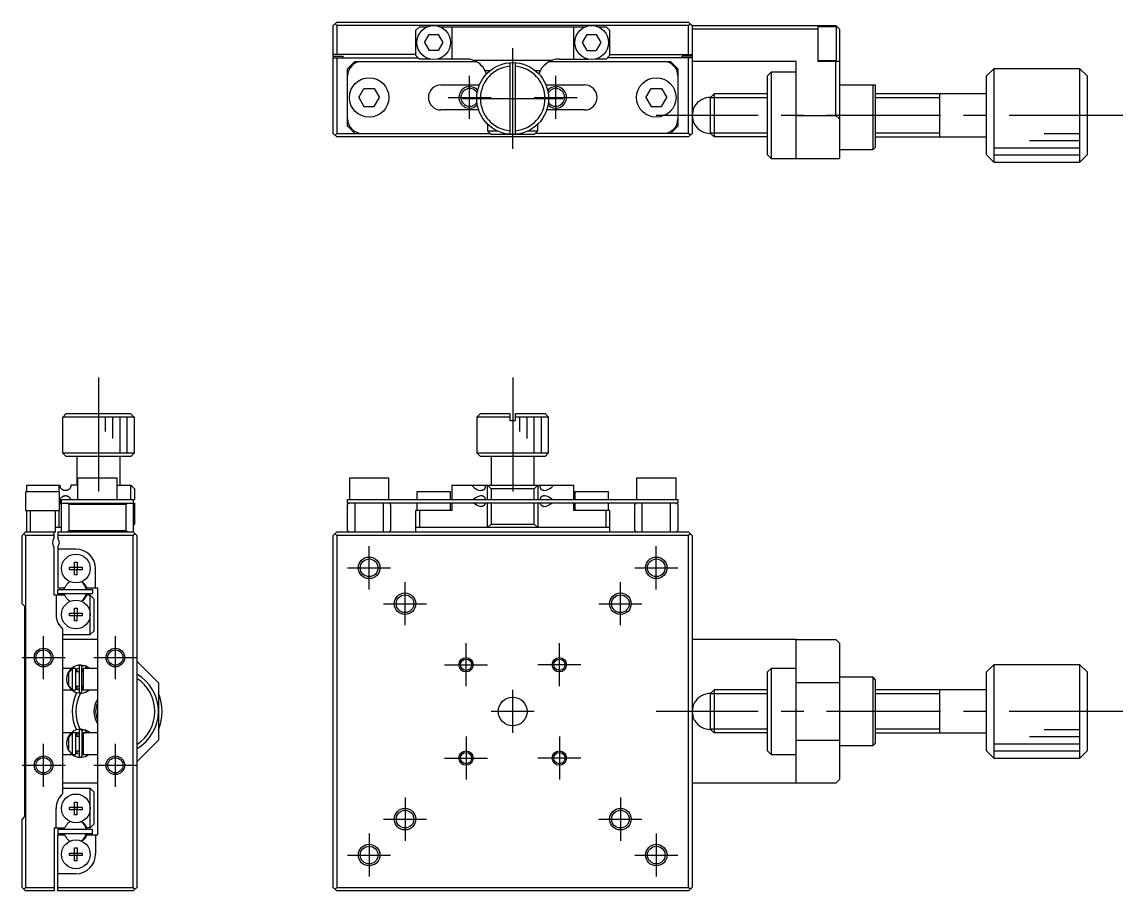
# Model space of a CAD drawing. Extents: x 0 to 320, y -8 to 186.
# Drawn here: x 0 to 153.3, y 64.5 to 185.5 of the extents above; entities that cross this region are included whole.
import ezdxf

# ---------------------------------------------------------------- set-up
doc = ezdxf.new("R2010")
doc.units = 0
doc.header["$LTSCALE"] = 0.5
doc.linetypes.add('CENTER', pattern=[50.8, 31.75, -6.35, 6.35, -6.35])
for name, color, linetype in [('MSM_CENTER', 1, 'CENTER'), ('MSM_CONTINUOUS', 7, 'CONTINUOUS'), ('MSM_NARROW', 5, 'CONTINUOUS')]:
    doc.layers.add(name, color=color, linetype=linetype)

msp = doc.modelspace()

# ---------------------------------------------------------------- linework, layer by layer
at = {"layer": 'MSM_CENTER'}
for p, q in [((68.344929, 167.85), (68.344929, 181.85)), ((62.344929, 171.999999), (62.344929, 178.000001)), ((74.344929, 171.999999), (74.344929, 178.000001)), ((59.344928, 175), (65.344931, 175)), ((61.344929, 174.85), (75.344929, 174.85)), ((71.344928, 175), (77.344931, 175)), ((153.344929, 172.5), (88.344929, 172.5)), ((10.65, 136), (10.65, 120)), ((68.344929, 136), (68.344929, 119)), ((48.344929, 106.499998), (48.344929, 112.5)), ((88.344929, 106.499998), (88.344929, 112.5)), ((45.344928, 109.499999), (51.344931, 109.499999)), ((85.344928, 109.499999), (91.344931, 109.499999)), ((53.344929, 101.499998), (53.344929, 107.5)), ((83.344929, 101.499998), (83.344929, 107.5)), ((50.344928, 104.499999), (56.344931, 104.499999)), ((80.344928, 104.499999), (86.344931, 104.499999)), ((2.999999, 93.999999), (2.999999, 100.000001)), ((12.999999, 93.999999), (12.999999, 100.000001)), ((61.844929, 92.999998), (61.844929, 99)), ((74.844929, 92.999998), (74.844929, 99)), ((-0.000002, 97), (6.000001, 97)), ((9.999998, 97), (16.000001, 97)), ((58.844928, 95.999999), (64.844931, 95.999999)), ((77.84493, 95.999999), (71.844927, 95.999999)), ((68.344929, 86.499999), (68.344929, 92.5)), ((71.34493, 89.5), (65.344928, 89.5)), ((153.344929, 89.5), (88.344929, 89.5)), ((61.844929, 86.000003), (61.844929, 80.000001)), ((74.844929, 86.000003), (74.844929, 80.000001)), ((2.999999, 78.999999), (2.999999, 85.000001)), ((12.999999, 78.999999), (12.999999, 85.000001)), ((58.844928, 83.000002), (64.844931, 83.000002)), ((77.84493, 83.000002), (71.844927, 83.000002)), ((-0.000002, 82), (6.000001, 82)), ((9.999998, 82), (16.000001, 82)), ((53.344929, 77.500003), (53.344929, 71.500001)), ((83.344929, 77.500003), (83.344929, 71.500001)), ((50.344928, 74.500002), (56.344931, 74.500002)), ((80.344928, 74.500002), (86.344931, 74.500002)), ((48.344929, 72.500003), (48.344929, 66.500001)), ((88.344929, 72.500003), (88.344929, 66.500001)), ((45.344928, 69.500002), (51.344931, 69.500002)), ((85.344928, 69.500002), (91.344931, 69.500002))]:
    msp.add_line(p, q, dxfattribs=at)
at = {"layer": 'MSM_CONTINUOUS'}
for p, q in [((43.344929, 185), (43.844929, 185.5)), ((43.344929, 170), (43.344929, 185)), ((43.594929, 185.25), (43.844929, 185)), ((43.844929, 185.5), (92.844929, 185.5)), ((43.844929, 185), (43.844929, 181)), ((92.844929, 185), (43.844929, 185)), ((54.844929, 184.35), (55.344929, 184.85)), ((54.844929, 180.85), (54.844929, 184.35)), ((55.344929, 184.85), (56.518794, 184.85)), ((58.171065, 184.85), (78.518794, 184.85)), ((59.844929, 184.85), (59.844929, 180.35)), ((76.844929, 180.35), (76.844929, 184.85)), ((80.171065, 184.85), (81.344929, 184.85)), ((81.344929, 184.85), (81.844929, 184.35)), ((81.844929, 184.35), (81.844929, 180.85)), ((92.844929, 185.5), (93.344929, 185)), ((92.844929, 185), (93.094929, 185.25)), ((92.844929, 181), (92.844929, 185)), ((93.344929, 185), (113.344929, 185)), ((93.344929, 185), (93.344929, 170)), ((110.844929, 184.5), (93.344929, 184.5)), ((110.844929, 185), (110.844929, 180)), ((113.444929, 184.85), (110.844929, 184.85)), ((113.844929, 184.5), (113.344929, 185)), ((113.444929, 180.15), (113.444929, 184.85)), ((113.844929, 184.5), (113.844929, 166.5)), ((56.074759, 182.65), (56.709844, 183.75)), ((56.074759, 182.65), (56.709844, 181.55)), ((56.709844, 183.75), (57.980015, 183.75)), ((57.980015, 183.75), (58.6151, 182.65)), ((58.6151, 182.65), (57.980015, 181.55)), ((78.074759, 182.65), (78.709844, 183.75)), ((78.709844, 181.55), (78.074759, 182.65)), ((78.709844, 183.75), (79.980015, 183.75)), ((79.980015, 183.75), (80.6151, 182.65)), ((80.6151, 182.65), (79.980015, 181.55)), ((54.844929, 181), (43.344929, 181)), ((57.980015, 181.55), (56.709844, 181.55)), ((78.709844, 181.55), (79.980015, 181.55)), ((81.844929, 181), (93.344929, 181)), ((43.344929, 180.75), (44.744929, 180.75)), ((43.344929, 180.5), (55.194929, 180.5)), ((43.844929, 180.5), (43.844929, 170)), ((44.744929, 180.5), (44.744929, 180.75)), ((46.344929, 180), (45.544929, 179.2)), ((46.344929, 180), (63.250776, 180)), ((55.344929, 180.35), (54.844929, 180.85)), ((56.862747, 180.35), (55.344929, 180.35)), ((61.844929, 180.35), (57.827112, 180.35)), ((62.781679, 180.2), (73.90818, 180.2)), ((67.944929, 179.833974), (67.944929, 169.866026)), ((68.744929, 169.866026), (68.744929, 179.833974)), ((73.439036, 180), (90.344929, 180)), ((74.844929, 180.35), (78.862747, 180.35)), ((81.344929, 180.35), (79.827112, 180.35)), ((81.844929, 180.85), (81.344929, 180.35)), ((93.344929, 180.5), (81.494929, 180.5)), ((91.344929, 179), (90.344929, 180)), ((93.344929, 180.75), (91.944929, 180.75)), ((91.944929, 180.5), (91.944929, 180.75)), ((92.844929, 170), (92.844929, 180.5)), ((107.844929, 180), (93.344929, 180)), ((107.844929, 166.5), (107.844929, 180)), ((110.844929, 180.15), (113.444929, 180.15)), ((113.844929, 180), (110.844929, 180)), ((113.344929, 172.5), (113.344929, 180)), ((45.344929, 179), (45.544929, 179.2)), ((45.344929, 171), (45.344929, 179)), ((45.544929, 179.2), (45.544929, 178.87178)), ((65.15471, 178.7), (64.524015, 178.7)), ((72.165844, 178.7), (71.535149, 178.7)), ((91.144929, 178.87178), (91.144929, 179.2)), ((91.344929, 179), (91.344929, 171)), ((104.344929, 178.5), (103.844929, 178)), ((103.844929, 167), (103.844929, 178)), ((104.344929, 178.5), (104.344929, 166.5)), ((107.844929, 178.5), (104.344929, 178.5)), ((135.344929, 179), (134.344929, 178)), ((134.344929, 167), (134.344929, 178)), ((135.344929, 179), (135.344929, 166)), ((147.344929, 179), (135.344929, 179)), ((147.344929, 166), (147.344929, 179)), ((148.344929, 178), (147.344929, 179)), ((148.344929, 178), (148.344929, 167)), ((58.344929, 176.75), (63.719997, 176.75)), ((72.969862, 176.75), (78.344929, 176.75)), ((113.844929, 176.75), (118.844929, 176.75)), ((118.544929, 167.75), (118.544929, 176.75)), ((118.844929, 176.75), (118.844929, 168.05)), ((46.901554, 175), (47.623242, 176.25)), ((46.901554, 175), (47.623242, 173.75)), ((47.623242, 176.25), (49.066617, 176.25)), ((49.066617, 176.25), (49.788305, 175)), ((49.066617, 173.75), (49.788305, 175)), ((86.901554, 175), (87.623242, 176.25)), ((86.901554, 175), (87.623242, 173.75)), ((87.623242, 176.25), (89.066617, 176.25)), ((89.066617, 176.25), (89.788305, 175)), ((89.066617, 173.75), (89.788305, 175)), ((95.844929, 174.9585), (96.386429, 175.5)), ((95.844929, 174.9585), (95.844929, 170.0415)), ((96.386429, 175.5), (96.386429, 169.5)), ((103.84493, 175.5), (96.386429, 175.5)), ((134.344929, 175.5), (118.844929, 175.5)), ((127.844929, 169.499995), (127.844929, 175.500005)), ((47.623242, 173.75), (49.066617, 173.75)), ((87.623242, 173.75), (89.066617, 173.75)), ((63.607842, 173.25), (58.344929, 173.25)), ((78.344929, 173.25), (73.082017, 173.25)), ((107.844929, 172.500002), (113.344929, 172.5)), ((113.844929, 172), (113.344929, 172.5)), ((45.544929, 170.8), (45.344929, 171)), ((45.544929, 171.12822), (45.544929, 170.8)), ((45.544929, 170.8), (46.344929, 170)), ((64.844929, 171.279286), (64.844929, 170.35)), ((64.844929, 170.35), (66.16548, 170.35)), ((65.344929, 169.85), (64.844929, 170.35)), ((70.524379, 170.35), (71.844929, 170.35)), ((71.844929, 170.35), (71.344929, 169.85)), ((71.844929, 170.35), (71.844929, 171.279286)), ((90.344929, 170), (91.344929, 171)), ((91.144929, 170.8), (91.144929, 171.12822)), ((43.844929, 169.5), (43.344929, 170)), ((43.844929, 170), (43.594929, 169.75)), ((43.844929, 170), (65.194929, 170)), ((92.844929, 169.5), (43.844929, 169.5)), ((71.344929, 169.85), (65.344929, 169.85)), ((92.844929, 170), (71.494929, 170)), ((93.094929, 169.75), (92.844929, 170)), ((93.344929, 170), (92.844929, 169.5)), ((96.386429, 169.5), (95.844929, 170.0415)), ((103.84493, 169.5), (96.386429, 169.5)), ((118.844929, 169.5), (134.344929, 169.5)), ((113.844929, 167.75), (118.544929, 167.75)), ((118.544929, 167.75), (118.844929, 168.05)), ((103.844929, 167), (104.344929, 166.5)), ((104.344929, 166.5), (113.844929, 166.5)), ((134.344929, 167), (135.344929, 166)), ((135.344929, 166), (147.344929, 166)), ((147.344929, 166), (148.344929, 167)), ((5.666026, 130.5), (6.167813, 131)), ((15.633974, 130.5), (5.666026, 130.5)), ((5.666026, 130), (5.666026, 130.5)), ((6.167813, 131), (15.132187, 131)), ((15.132187, 131), (15.633974, 130.5)), ((15.633974, 130.5), (15.633974, 130)), ((63.844929, 131), (63.344929, 130.5)), ((67.944929, 130.5), (63.344929, 130.5)), ((63.344929, 130.5), (63.344929, 125.5)), ((63.844929, 131), (67.944929, 131)), ((67.944929, 131), (67.944929, 130)), ((68.744929, 130), (68.744929, 131)), ((68.744929, 131), (72.844929, 131)), ((73.344929, 130.5), (68.744929, 130.5)), ((73.344929, 130.5), (72.844929, 131)), ((73.344929, 125.5), (73.344929, 130.5)), ((5.65, 130), (5.666026, 130)), ((5.65, 130), (5.65, 125.5)), ((15.633974, 130), (15.65, 130)), ((15.65, 125.5), (15.65, 130)), ((67.944929, 130), (68.744929, 130)), ((5.65, 125.5), (15.65, 125.5)), ((5.65, 125.5), (6.15, 125)), ((15.15, 125), (6.15, 125)), ((7.65, 125), (7.65, 121)), ((13.65, 121), (13.65, 125)), ((15.15, 125), (15.65, 125.5)), ((63.344929, 125.5), (73.344929, 125.5)), ((63.344929, 125.5), (63.844929, 125)), ((72.844929, 125), (63.844929, 125)), ((65.344929, 125), (65.344929, 121)), ((71.344929, 121), (71.344929, 125)), ((72.844929, 125), (73.344929, 125.5)), ((13.25, 122), (7.75, 122)), ((7.75, 122), (7.75, 119)), ((13.25, 119), (13.25, 122)), ((51.094929, 122), (45.594929, 122)), ((45.594929, 122), (45.594929, 119)), ((51.094929, 119), (51.094929, 122)), ((91.094929, 122), (85.594929, 122)), ((85.594929, 122), (85.594929, 119)), ((91.094929, 119), (91.094929, 122)), ((5.2, 120.1), (0.5, 120.1)), ((0.5, 120.1), (0.5, 117.5)), ((0.65, 121), (5.3, 121)), ((0.65, 120.1), (0.65, 121)), ((5.15, 121), (5.15, 120.1)), ((5.2, 117.5), (5.2, 120.1)), ((5.300104, 120.987609), (5.3, 121)), ((5.300413, 120.975229), (5.300104, 120.987609)), ((5.300922, 120.962906), (5.300413, 120.975229)), ((5.301625, 120.950687), (5.300922, 120.962906)), ((5.302516, 120.938617), (5.301625, 120.950687)), ((5.30394, 120.923249), (5.302516, 120.938617)), ((5.305653, 120.908135), (5.30394, 120.923249)), ((5.307635, 120.893304), (5.305653, 120.908135)), ((5.309865, 120.878788), (5.307635, 120.893304)), ((5.312322, 120.864617), (5.309865, 120.878788)), ((5.314986, 120.850822), (5.312322, 120.864617)), ((5.321191, 120.822914), (5.314986, 120.850822)), ((5.328155, 120.796292), (5.321191, 120.822914)), ((5.335805, 120.770881), (5.328155, 120.796292)), ((5.344066, 120.746601), (5.335805, 120.770881)), ((5.352863, 120.723377), (5.344066, 120.746601)), ((5.362122, 120.70113), (5.352863, 120.723377)), ((5.381822, 120.659322), (5.362122, 120.70113)), ((5.403222, 120.620262), (5.381822, 120.659322)), ((5.426199, 120.58362), (5.403222, 120.620262)), ((5.457046, 120.540714), (5.426199, 120.58362)), ((5.490251, 120.500753), (5.457046, 120.540714)), ((5.525757, 120.463617), (5.490251, 120.500753)), ((5.563506, 120.429191), (5.525757, 120.463617)), ((5.602361, 120.398227), (5.563506, 120.429191)), ((5.643395, 120.369769), (5.602361, 120.398227)), ((5.686562, 120.343933), (5.643395, 120.369769)), ((5.731822, 120.320837), (5.686562, 120.343933)), ((5.781667, 120.299643), (5.731822, 120.320837)), ((5.833841, 120.281823), (5.781667, 120.299643)), ((5.888225, 120.267655), (5.833841, 120.281823)), ((5.929283, 120.259779), (5.888225, 120.267655)), ((5.971488, 120.254121), (5.929283, 120.259779)), ((6.014733, 120.25083), (5.971488, 120.254121)), ((6.058912, 120.250053), (6.014733, 120.25083)), ((6.103914, 120.251942), (6.058912, 120.250053)), ((6.149707, 120.256659), (6.103914, 120.251942)), ((6.196089, 120.264366), (6.149707, 120.256659)), ((6.230211, 120.271975), (6.196089, 120.264366)), ((6.264531, 120.281342), (6.230211, 120.271975)), ((6.298926, 120.292517), (6.264531, 120.281342)), ((6.333271, 120.305552), (6.298926, 120.292517)), ((6.365356, 120.319536), (6.333271, 120.305552)), ((6.397312, 120.335301), (6.365356, 120.319536)), ((6.428987, 120.352847), (6.397312, 120.335301)), ((6.460226, 120.372173), (6.428987, 120.352847)), ((6.490876, 120.393279), (6.460226, 120.372173)), ((6.520783, 120.416165), (6.490876, 120.393279)), ((6.547582, 120.438853), (6.520783, 120.416165)), ((6.573654, 120.463139), (6.547582, 120.438853)), ((6.598857, 120.48895), (6.573654, 120.463139)), ((6.623049, 120.516213), (6.598857, 120.48895)), ((6.646085, 120.544855), (6.623049, 120.516213)), ((6.667825, 120.574803), (6.646085, 120.544855)), ((6.683137, 120.597963), (6.667825, 120.574803)), ((6.697677, 120.621837), (6.683137, 120.597963)), ((6.711394, 120.646369), (6.697677, 120.621837)), ((6.724235, 120.671507), (6.711394, 120.646369)), ((6.735859, 120.696531), (6.724235, 120.671507)), ((6.746608, 120.722095), (6.735859, 120.696531)), ((6.756442, 120.748135), (6.746608, 120.722095)), ((6.765326, 120.774591), (6.756442, 120.748135)), ((6.773458, 120.802253), (6.765326, 120.774591)), ((6.780546, 120.83031), (6.773458, 120.802253)), ((6.786563, 120.858683), (6.780546, 120.83031)), ((6.791483, 120.887295), (6.786563, 120.858683)), ((6.795197, 120.915283), (6.791483, 120.887295)), ((6.79786, 120.943447), (6.795197, 120.915283)), ((6.799464, 120.971711), (6.79786, 120.943447)), ((6.8, 121), (6.799464, 120.971711)), ((7.75, 121), (6.8, 121)), ((13.25, 121), (15.15, 121)), ((15.15, 119), (15.15, 121)), ((15.65, 120.5), (15.15, 121)), ((15.65, 120.5), (15.65, 119)), ((59.694929, 120.1), (54.994929, 120.1)), ((54.994929, 120.1), (54.994929, 119)), ((59.694929, 119), (59.694929, 120.1)), ((59.844929, 121), (59.844929, 119)), ((59.844929, 121), (76.844929, 121)), ((62.804595, 120.893304), (62.781679, 121)), ((62.863302, 120.796292), (62.804595, 120.893304)), ((62.952961, 120.70113), (62.863302, 120.796292)), ((63.987275, 120.25), (63.840161, 120.263205)), ((63.996057, 120.250053), (63.987275, 120.25)), ((64.032248, 120.251477), (63.996057, 120.250053)), ((64.067805, 120.254917), (64.032248, 120.251477)), ((64.10262, 120.260464), (64.067805, 120.254917)), ((64.136584, 120.26821), (64.10262, 120.260464)), ((64.16959, 120.278246), (64.136584, 120.26821)), ((64.201529, 120.290663), (64.16959, 120.278246)), ((64.232291, 120.305552), (64.201529, 120.290663)), ((64.25636, 120.319536), (64.232291, 120.305552)), ((64.279671, 120.335301), (64.25636, 120.319536)), ((64.302156, 120.352847), (64.279671, 120.335301)), ((64.323749, 120.372173), (64.302156, 120.352847)), ((64.344382, 120.393279), (64.323749, 120.372173)), ((64.363987, 120.416165), (64.344382, 120.393279)), ((64.381114, 120.438853), (64.363987, 120.416165)), ((64.397394, 120.463139), (64.381114, 120.438853)), ((64.412785, 120.48895), (64.397394, 120.463139)), ((64.427247, 120.516213), (64.412785, 120.48895)), ((64.440738, 120.544855), (64.427247, 120.516213)), ((64.453216, 120.574803), (64.440738, 120.544855)), ((64.462892, 120.600911), (64.453216, 120.574803)), ((64.471889, 120.627976), (64.462892, 120.600911)), ((64.480194, 120.655911), (64.471889, 120.627976)), ((64.487796, 120.684627), (64.480194, 120.655911)), ((64.494683, 120.714037), (64.487796, 120.684627)), ((64.500841, 120.744054), (64.494683, 120.714037)), ((64.506259, 120.774591), (64.500841, 120.744054)), ((64.510952, 120.805699), (64.506259, 120.774591)), ((64.514931, 120.837362), (64.510952, 120.805699)), ((64.518193, 120.869465), (64.514931, 120.837362)), ((64.520736, 120.901894), (64.518193, 120.869465)), ((64.522556, 120.934536), (64.520736, 120.901894)), ((64.52365, 120.967276), (64.522556, 120.934536)), ((64.524015, 121), (64.52365, 120.967276)), ((64.844929, 119), (64.844929, 121)), ((65.344929, 120.5), (64.844929, 121)), ((65.344929, 120.5), (65.344929, 119)), ((71.344929, 120.5), (65.344929, 120.5)), ((71.844929, 121), (71.344929, 120.5)), ((71.344929, 119), (71.344929, 120.5)), ((71.844929, 121), (71.844929, 119)), ((72.166241, 120.965709), (72.165844, 121)), ((72.16743, 120.931464), (72.166241, 120.965709)), ((72.16941, 120.897397), (72.16743, 120.931464)), ((72.172179, 120.863642), (72.16941, 120.897397)), ((72.175435, 120.832899), (72.172179, 120.863642)), ((72.179381, 120.802436), (72.175435, 120.832899)), ((72.18401, 120.772342), (72.179381, 120.802436)), ((72.189315, 120.742707), (72.18401, 120.772342)), ((72.195287, 120.713621), (72.189315, 120.742707)), ((72.20192, 120.685172), (72.195287, 120.713621)), ((72.209206, 120.657451), (72.20192, 120.685172)), ((72.217137, 120.630548), (72.209206, 120.657451)), ((72.22724, 120.600171), (72.217137, 120.630548)), ((72.238284, 120.570825), (72.22724, 120.600171)), ((72.250235, 120.542582), (72.238284, 120.570825)), ((72.263061, 120.515514), (72.250235, 120.542582)), ((72.27673, 120.489694), (72.263061, 120.515514)), ((72.291211, 120.465195), (72.27673, 120.489694)), ((72.306471, 120.442087), (72.291211, 120.465195)), ((72.322478, 120.420445), (72.306471, 120.442087)), ((72.341602, 120.397584), (72.322478, 120.420445)), ((72.361741, 120.376446), (72.341602, 120.397584)), ((72.382831, 120.357029), (72.361741, 120.376446)), ((72.404808, 120.339332), (72.382831, 120.357029)), ((72.427607, 120.32335), (72.404808, 120.339332)), ((72.451165, 120.309083), (72.427607, 120.32335)), ((72.475418, 120.296527), (72.451165, 120.309083)), ((72.510773, 120.281617), (72.475418, 120.296527)), ((72.547529, 120.269745), (72.510773, 120.281617)), ((72.585535, 120.260781), (72.547529, 120.269745)), ((72.624642, 120.254591), (72.585535, 120.260781)), ((72.664698, 120.251044), (72.624642, 120.254591)), ((72.702531, 120.25), (72.664698, 120.251044)), ((73.827621, 120.797867), (73.742752, 120.70619)), ((73.882358, 120.886628), (73.827621, 120.797867)), ((73.90818, 121), (73.882358, 120.886628)), ((76.844929, 119), (76.844929, 121)), ((81.694929, 120.1), (76.994929, 120.1)), ((76.994929, 120.1), (76.994929, 119)), ((81.694929, 119), (81.694929, 120.1)), ((5.300004, 118.802242), (5.300109, 118.8127)), ((5.300045, 118.791789), (5.300004, 118.802242)), ((5.300239, 118.781085), (5.300045, 118.791789)), ((5.300109, 118.8127), (5.300357, 118.823134)), ((5.300585, 118.770409), (5.300239, 118.781085)), ((5.300357, 118.823134), (5.300749, 118.833513)), ((5.301079, 118.759792), (5.300585, 118.770409)), ((5.300749, 118.833513), (5.301301, 118.844149)), ((5.301718, 118.749264), (5.301079, 118.759792)), ((5.301301, 118.844149), (5.301999, 118.854708)), ((5.302758, 118.735743), (5.301718, 118.749264)), ((5.301999, 118.854708), (5.302837, 118.865167)), ((5.304025, 118.722403), (5.302758, 118.735743)), ((5.302837, 118.865167), (5.30381, 118.875499)), ((5.30381, 118.875499), (5.305248, 118.888565)), ((5.305506, 118.709288), (5.304025, 118.722403)), ((5.305248, 118.888565), (5.306889, 118.901416)), ((5.307649, 118.693166), (5.305506, 118.709288)), ((5.306889, 118.901416), (5.30872, 118.91403)), ((5.310089, 118.677404), (5.307649, 118.693166)), ((5.30872, 118.91403), (5.310725, 118.926384)), ((5.312804, 118.662015), (5.310089, 118.677404)), ((5.310725, 118.926384), (5.313739, 118.942897)), ((5.315771, 118.647013), (5.312804, 118.662015)), ((5.313739, 118.942897), (5.317038, 118.958956)), ((5.318965, 118.63241), (5.315771, 118.647013)), ((5.317038, 118.958956), (5.320596, 118.974556)), ((5.322362, 118.618221), (5.318965, 118.63241)), ((5.320596, 118.974556), (5.327893, 119.002702)), ((5.33019, 118.589303), (5.322362, 118.618221)), ((5.327893, 119.002702), (5.335936, 119.02952)), ((5.3388, 118.561799), (5.33019, 118.589303)), ((5.335936, 119.02952), (5.34466, 119.055102)), ((5.348119, 118.535602), (5.3388, 118.561799)), ((5.34466, 119.055102), (5.353998, 119.079544)), ((5.358069, 118.510604), (5.348119, 118.535602)), ((5.353998, 119.079544), (5.363886, 119.102937)), ((5.368574, 118.486696), (5.358069, 118.510604)), ((5.363886, 119.102937), (5.374256, 119.125377)), ((5.391431, 118.441047), (5.368574, 118.486696)), ((5.374256, 119.125377), (5.400802, 119.175782)), ((5.416377, 118.398595), (5.391431, 118.441047)), ((5.400802, 119.175782), (5.429969, 119.222476)), ((5.443297, 118.359014), (5.416377, 118.398595)), ((5.429969, 119.222476), (5.461661, 119.265704)), ((5.472076, 118.321979), (5.443297, 118.359014)), ((5.461661, 119.265704), (5.495782, 119.305712)), ((5.499672, 118.290453), (5.472076, 118.321979)), ((5.495782, 119.305712), (5.532235, 119.342745)), ((5.5, 114.5), (5.5, 119)), ((5.5, 119), (15.65, 119)), ((5.5, 118.5), (15.65, 118.5)), ((5.532235, 119.342745), (5.570924, 119.377049)), ((5.570924, 119.377049), (5.617206, 119.412534)), ((5.617206, 119.412534), (5.66646, 119.44452)), ((5.66646, 119.44452), (5.718618, 119.472819)), ((5.718618, 119.472819), (5.760688, 119.491954)), ((5.760688, 119.491954), (5.804503, 119.508687)), ((5.804503, 119.508687), (5.849989, 119.522841)), ((5.849989, 119.522841), (5.89707, 119.534243)), ((5.89707, 119.534243), (5.94242, 119.542236)), ((5.94242, 119.542236), (5.989227, 119.547515)), ((5.989227, 119.547515), (6.0373, 119.549872)), ((6.0373, 119.549872), (6.086448, 119.549101)), ((6.086448, 119.549101), (6.13648, 119.544994)), ((6.13648, 119.544994), (6.187207, 119.537343)), ((6.187207, 119.537343), (6.22722, 119.528759)), ((6.22722, 119.528759), (6.267494, 119.51777)), ((6.267494, 119.51777), (6.307839, 119.504286)), ((6.5, 118.3), (6.3, 118.5)), ((6.307839, 119.504286), (6.338852, 119.492142)), ((6.338852, 119.492142), (6.369778, 119.478405)), ((6.369778, 119.478405), (6.400497, 119.463059)), ((6.400497, 119.463059), (6.430886, 119.446085)), ((6.430886, 119.446085), (6.455118, 119.43117)), ((6.455118, 119.43117), (6.479051, 119.41515)), ((6.479051, 119.41515), (6.502605, 119.398035)), ((6.5, 118.3), (6.5, 114.7)), ((14.5, 118.3), (6.5, 118.3)), ((6.502605, 119.398035), (6.525702, 119.379834)), ((6.525702, 119.379834), (6.54891, 119.359985)), ((6.54891, 119.359985), (6.571539, 119.33897)), ((6.571539, 119.33897), (6.593495, 119.316825)), ((6.593495, 119.316825), (6.614685, 119.29359)), ((6.614685, 119.29359), (6.634545, 119.269895)), ((6.634545, 119.269895), (6.653582, 119.245173)), ((6.653582, 119.245173), (6.671711, 119.219487)), ((6.671711, 119.219487), (6.688849, 119.192902)), ((6.688849, 119.192902), (6.705509, 119.164419)), ((6.705509, 119.164419), (6.72101, 119.135011)), ((6.72101, 119.135011), (6.735276, 119.104777)), ((6.735276, 119.104777), (6.74823, 119.073817)), ((6.74823, 119.073817), (6.757256, 119.049576)), ((6.757256, 119.049576), (6.765468, 119.024953)), ((6.765468, 119.024953), (6.772842, 119)), ((14.7, 118.5), (14.5, 118.3)), ((14.5, 114.7), (14.5, 118.3)), ((15.5, 119), (15.5, 114.5)), ((15.65, 118.5), (15.65, 115.6)), ((45.344929, 118.5), (45.344929, 119)), ((45.344929, 119), (91.344929, 119)), ((45.544929, 118.5), (45.344929, 118.3)), ((91.344929, 118.5), (45.344929, 118.5)), ((45.344929, 114.7), (45.344929, 118.3)), ((46.344929, 118.5), (46.344929, 114.5)), ((50.344929, 114.5), (50.344929, 118.5)), ((51.344929, 118.3), (51.144929, 118.5)), ((51.344929, 118.3), (51.344929, 114.7)), ((54.994929, 118.5), (54.994929, 117.5)), ((59.694929, 117.5), (59.694929, 118.5)), ((59.844929, 118.5), (59.844929, 117.5)), ((62.860614, 119.000031), (62.932245, 119.079544)), ((63.987202, 119.55), (64.022405, 119.549101)), ((64.022405, 119.549101), (64.0688, 119.544994)), ((64.0688, 119.544994), (64.113727, 119.537343)), ((64.113727, 119.537343), (64.143234, 119.530028)), ((64.143234, 119.530028), (64.17208, 119.520878)), ((64.181785, 118.082625), (64.15396, 118.073098)), ((64.17208, 119.520878), (64.200184, 119.509849)), ((64.2089, 118.093981), (64.181785, 118.082625)), ((64.200184, 119.509849), (64.227463, 119.496899)), ((64.235228, 118.107198), (64.2089, 118.093981)), ((64.227463, 119.496899), (64.253833, 119.481984)), ((64.26069, 118.122312), (64.235228, 118.107198)), ((64.253833, 119.481984), (64.279212, 119.46506)), ((64.285208, 118.139354), (64.26069, 118.122312)), ((64.279212, 119.46506), (64.303516, 119.446085)), ((64.308703, 118.15836), (64.285208, 118.139354)), ((64.303516, 119.446085), (64.322837, 119.42873)), ((64.329389, 118.177644), (64.308703, 118.15836)), ((64.322837, 119.42873), (64.341449, 119.40984)), ((64.349226, 118.198718), (64.329389, 118.177644)), ((64.341449, 119.40984), (64.359307, 119.389451)), ((64.368154, 118.221536), (64.349226, 118.198718)), ((64.359307, 119.389451), (64.376365, 119.367596)), ((64.386117, 118.246056), (64.368154, 118.221536)), ((64.376365, 119.367596), (64.392579, 119.344311)), ((64.403058, 118.272231), (64.386117, 118.246056)), ((64.392579, 119.344311), (64.407904, 119.319631)), ((64.41892, 118.30002), (64.403058, 118.272231)), ((64.407904, 119.319631), (64.422294, 119.29359)), ((64.431701, 118.325256), (64.41892, 118.30002)), ((64.422294, 119.29359), (64.43418, 119.269524)), ((64.443717, 118.351755), (64.431701, 118.325256)), ((64.43418, 119.269524), (64.445383, 119.244323)), ((64.454944, 118.379426), (64.443717, 118.351755)), ((64.445383, 119.244323), (64.455886, 119.218068)), ((64.465361, 118.408178), (64.454944, 118.379426)), ((64.455886, 119.218068), (64.465672, 119.19084)), ((64.474947, 118.437919), (64.465361, 118.408178)), ((64.465672, 119.19084), (64.474723, 119.16272)), ((64.474723, 119.16272), (64.483022, 119.133789)), ((64.483679, 118.468556), (64.474947, 118.437919)), ((64.483022, 119.133789), (64.490551, 119.104128)), ((64.491535, 118.5), (64.483679, 118.468556)), ((64.490551, 119.104128), (64.497294, 119.073817)), ((64.497294, 119.073817), (64.502045, 119.049576)), ((64.502045, 119.049576), (64.506334, 119.024953)), ((64.506334, 119.024953), (64.510156, 119)), ((64.844929, 115.1), (64.844929, 118.5)), ((65.344929, 118.5), (65.344929, 115.6)), ((71.344929, 115.6), (71.344929, 118.5)), ((71.844929, 118.5), (71.844929, 115.1)), ((72.179702, 119), (72.184775, 119.032393)), ((72.184775, 119.032393), (72.190658, 119.064279)), ((72.190658, 119.064279), (72.197339, 119.095556)), ((72.197339, 119.095556), (72.204807, 119.126119)), ((72.20639, 118.46772), (72.198324, 118.5)), ((72.204807, 119.126119), (72.213047, 119.155863)), ((72.215342, 118.436374), (72.20639, 118.46772)), ((72.213047, 119.155863), (72.222048, 119.184684)), ((72.225158, 118.406144), (72.215342, 118.436374)), ((72.222048, 119.184684), (72.231796, 119.212478)), ((72.235892, 118.376907), (72.225158, 118.406144)), ((72.231796, 119.212478), (72.242292, 119.239197)), ((72.247515, 118.348735), (72.235892, 118.376907)), ((72.242292, 119.239197), (72.25357, 119.264948)), ((72.259996, 118.321701), (72.247515, 118.348735)), ((72.25357, 119.264948), (72.265605, 119.289679)), ((72.273305, 118.295877), (72.259996, 118.321701)), ((72.265605, 119.289679), (72.278369, 119.313337)), ((72.28741, 118.271336), (72.273305, 118.295877)), ((72.278369, 119.313337), (72.291835, 119.335871)), ((72.302283, 118.248149), (72.28741, 118.271336)), ((72.291835, 119.335871), (72.305977, 119.357229)), ((72.317892, 118.226389), (72.302283, 118.248149)), ((72.305977, 119.357229), (72.320767, 119.37736)), ((72.336554, 118.203346), (72.317892, 118.226389)), ((72.320767, 119.37736), (72.339976, 119.400589)), ((72.356218, 118.181986), (72.336554, 118.203346)), ((72.339976, 119.400589), (72.36021, 119.422064)), ((72.376821, 118.162309), (72.356218, 118.181986)), ((72.36021, 119.422064), (72.381402, 119.441779)), ((72.398302, 118.144317), (72.376821, 118.162309)), ((72.381402, 119.441779), (72.403487, 119.459731)), ((72.420598, 118.12801), (72.398302, 118.144317)), ((72.403487, 119.459731), (72.426399, 119.475916)), ((72.443648, 118.113389), (72.420598, 118.12801)), ((72.426399, 119.475916), (72.450073, 119.49033)), ((72.467389, 118.100454), (72.443648, 118.113389)), ((72.450073, 119.49033), (72.480194, 119.505689)), ((72.49788, 118.086634), (72.467389, 118.100454)), ((72.480194, 119.505689), (72.511486, 119.51861)), ((72.529475, 118.075163), (72.49788, 118.086634)), ((72.511486, 119.51861), (72.54384, 119.529182)), ((72.54384, 119.529182), (72.577152, 119.537489)), ((72.577152, 119.537489), (72.611314, 119.54362)), ((72.611314, 119.54362), (72.646221, 119.54766)), ((72.646221, 119.54766), (72.681767, 119.549696)), ((72.681767, 119.549696), (72.702647, 119.55)), ((72.702647, 119.55), (72.834688, 119.539225)), ((76.844929, 117.5), (76.844929, 118.5)), ((76.994929, 118.5), (76.994929, 117.5)), ((81.694929, 117.5), (81.694929, 118.5)), ((85.544929, 118.5), (85.344929, 118.3)), ((85.344929, 114.7), (85.344929, 118.3)), ((86.344929, 118.5), (86.344929, 114.5)), ((90.344929, 114.5), (90.344929, 118.5)), ((91.344929, 118.3), (91.144929, 118.5)), ((91.344929, 119), (91.344929, 118.5)), ((91.344929, 118.3), (91.344929, 114.7)), ((0.5, 117.5), (5.2, 117.5)), ((0.65, 114.5), (0.65, 117.5)), ((1.15, 117.5), (1.15, 114.5)), ((4.65, 114.5), (4.65, 117.5)), ((5.15, 117.5), (5.15, 115.1)), ((59.844929, 117.5), (54.844929, 117.5)), ((54.844929, 114.5), (54.844929, 117.5)), ((55.344929, 117.5), (55.344929, 115.1)), ((63.987235, 118.05), (63.870267, 118.058584)), ((63.997125, 118.050102), (63.987235, 118.05)), ((64.037914, 118.051903), (63.997125, 118.050102)), ((64.077736, 118.056246), (64.037914, 118.051903)), ((64.116462, 118.063265), (64.077736, 118.056246)), ((64.15396, 118.073098), (64.116462, 118.063265)), ((72.562072, 118.065954), (72.529475, 118.075163)), ((72.59557, 118.058921), (72.562072, 118.065954)), ((72.62987, 118.053976), (72.59557, 118.058921)), ((72.66487, 118.051032), (72.62987, 118.053976)), ((72.70047, 118.050003), (72.66487, 118.051032)), ((72.702522, 118.05), (72.70047, 118.050003)), ((81.844929, 117.5), (76.844929, 117.5)), ((81.344929, 115.1), (81.344929, 117.5)), ((81.844929, 117.5), (81.844929, 114.5)), ((5.5, 115.1), (4.65, 115.1)), ((15.5, 115.45), (15.65, 115.6)), ((81.844929, 115.1), (54.844929, 115.1)), ((64.844929, 115.1), (65.344929, 115.6)), ((65.344929, 115.6), (71.344929, 115.6)), ((71.344929, 115.6), (71.844929, 115.1)), ((0.5, 114.5), (0, 114)), ((0, 104.5), (0, 114)), ((0.5, 114), (0.25, 114.25)), ((0.5, 114.5), (4.65, 114.5)), ((0.5, 114), (0.5, 65)), ((4.5, 114), (0.5, 114)), ((4.5, 113.661438), (4.5, 114.5)), ((5, 114.5), (5, 113.6)), ((5, 114.5), (15.5, 114.5)), ((15.5, 114), (5, 114)), ((6.3, 114.5), (6.5, 114.7)), ((6.5, 114.7), (14.5, 114.7)), ((14.5, 114.7), (14.7, 114.5)), ((15.5, 114.5), (16, 114)), ((15.75, 114.25), (15.5, 114)), ((15.5, 65), (15.5, 114)), ((16, 114), (16, 65)), ((43.844929, 114.5), (43.344929, 114)), ((43.344929, 65), (43.344929, 114)), ((43.844929, 114), (43.594929, 114.25)), ((43.844929, 114.5), (92.844929, 114.5)), ((92.844929, 114), (43.844929, 114)), ((43.844929, 114), (43.844929, 65)), ((45.344929, 114.7), (45.544929, 114.5)), ((51.144929, 114.5), (51.344929, 114.7)), ((85.344929, 114.7), (85.544929, 114.5)), ((91.144929, 114.5), (91.344929, 114.7)), ((93.344929, 114), (92.844929, 114.5)), ((93.094929, 114.25), (92.844929, 114)), ((92.844929, 65), (92.844929, 114)), ((93.344929, 114), (93.344929, 65)), ((4.5, 105.7), (4.5, 112.338562)), ((5, 112.4), (5, 106.7)), ((7.5, 112.1), (5, 112.1)), ((6.613639, 109.58), (7.32, 109.58)), ((6.613639, 109.22), (6.613639, 109.58)), ((7.32, 109.22), (6.613639, 109.22)), ((7.32, 110.286361), (7.68, 110.286361)), ((7.32, 109.58), (7.32, 110.286361)), ((7.330372, 109.569628), (7.32, 109.58)), ((7.330372, 109.230372), (7.32, 109.22)), ((7.32, 108.513639), (7.32, 109.22)), ((7.330372, 109.230372), (7.330372, 109.569628)), ((7.330372, 109.569628), (7.669628, 109.569628)), ((7.669628, 109.230372), (7.330372, 109.230372)), ((7.669628, 109.569628), (7.68, 109.58)), ((7.669628, 109.569628), (7.669628, 109.230372)), ((7.669628, 109.230372), (7.68, 109.22)), ((7.68, 110.286361), (7.68, 109.58)), ((7.68, 109.58), (8.386361, 109.58)), ((8.386361, 109.22), (7.68, 109.22)), ((7.68, 108.513639), (7.68, 109.22)), ((8.386361, 109.58), (8.386361, 109.22)), ((10.25, 106.7), (10.25, 109.35)), ((7.68, 108.513639), (7.32, 108.513639)), ((5, 106.7), (5.955588, 106.7)), ((5, 105.9), (5, 106.5)), ((5, 106.5), (9.8, 106.5)), ((5, 105.9), (9.8, 105.9)), ((5.955588, 106.7), (6.125185, 106.99375)), ((8.874815, 106.99375), (9.044412, 106.7)), ((9.044412, 106.7), (10.5, 106.7)), ((9.8, 106.5), (9.8, 105.9)), ((10.5, 106.7), (10.5, 72.3)), ((0, 104.5), (0.35, 104.15)), ((5.955588, 105.7), (4.5, 105.7)), ((4.75, 105.7), (4.75, 103)), ((6.125185, 105.40625), (5.955588, 105.7)), ((9.044412, 105.7), (8.874815, 105.40625)), ((9.5, 105.7), (9.044412, 105.7)), ((9.5, 100.2), (9.5, 105.7)), ((9.5, 105.7), (10, 105.2)), ((10, 105.2), (10, 100.7)), ((0.35, 104.15), (0.35, 74.85)), ((6.613639, 103.18), (7.32, 103.18)), ((6.613639, 102.82), (6.613639, 103.18)), ((7.32, 102.82), (6.613639, 102.82)), ((7.32, 103.886361), (7.68, 103.886361)), ((7.32, 103.18), (7.32, 103.886361)), ((7.330372, 103.169628), (7.32, 103.18)), ((7.330372, 102.830372), (7.32, 102.82)), ((7.32, 102.113639), (7.32, 102.82)), ((7.330372, 102.830372), (7.330372, 103.169628)), ((7.330372, 103.169628), (7.669628, 103.169628)), ((7.669628, 102.830372), (7.330372, 102.830372)), ((7.669628, 103.169628), (7.68, 103.18)), ((7.669628, 103.169628), (7.669628, 102.830372)), ((7.669628, 102.830372), (7.68, 102.82)), ((7.68, 103.886361), (7.68, 103.18)), ((7.68, 103.18), (8.386361, 103.18)), ((8.386361, 102.82), (7.68, 102.82)), ((7.68, 102.113639), (7.68, 102.82)), ((8.386361, 103.18), (8.386361, 102.82)), ((7.68, 102.113639), (7.32, 102.113639)), ((5.7, 78.079062), (5.7, 100.920938)), ((5.7, 100.2), (9.5, 100.2)), ((10, 100.7), (9.5, 100.2)), ((10.5, 99.500002), (5.7, 99.500002)), ((107.844929, 99.500002), (93.344929, 99.500002)), ((107.844929, 79.5), (107.844929, 99.500002)), ((107.844929, 99.500002), (113.344929, 99.5)), ((113.844929, 99), (113.344929, 99.5)), ((113.844929, 99), (113.844929, 80)), ((6.898375, 95.5), (5.7, 95.5)), ((6.5, 94.916515), (7, 95.445683)), ((6.899534, 95.5), (6.899369, 95.5)), ((7, 95.5), (7, 92.5)), ((7.5, 95.5), (7, 95.5)), ((7.499989, 95.414926), (7.952123, 95.546028)), ((7.5, 92.5), (7.5, 95.5)), ((7.7, 95), (7.7, 95.5)), ((7.95215, 95.758046), (7.95215, 92.258046)), ((8.921029, 95.799002), (8.179486, 95.956727)), ((8.351469, 95.789885), (8.349711, 95.789049)), ((8.383058, 95.803901), (8.351469, 95.789885)), ((8.35215, 92.258046), (8.35215, 95.758046)), ((8.35215, 95.156435), (8.499968, 95.416361)), ((8.415296, 95.816321), (8.383058, 95.803901)), ((8.448101, 95.827113), (8.415296, 95.816321)), ((8.481395, 95.836251), (8.448101, 95.827113)), ((8.515096, 95.843715), (8.481395, 95.836251)), ((8.5, 95.5), (8.5, 92.5)), ((10.5, 95.5), (8.5, 95.5)), ((8.54912, 95.849485), (8.515096, 95.843715)), ((8.583386, 95.853548), (8.54912, 95.849485)), ((8.617809, 95.855894), (8.583386, 95.853548)), ((8.652305, 95.856517), (8.617809, 95.855894)), ((8.686791, 95.855416), (8.652305, 95.856517)), ((8.721181, 95.852592), (8.686791, 95.855416)), ((8.755392, 95.848053), (8.721181, 95.852592)), ((8.789339, 95.841809), (8.755392, 95.848053)), ((8.82294, 95.833875), (8.789339, 95.841809)), ((8.819601, 95.511824), (8.813275, 95.5)), ((8.826062, 95.524329), (8.819601, 95.511824)), ((8.856113, 95.82427), (8.82294, 95.833875)), ((8.927827, 95.796089), (8.823805, 95.499982)), ((8.832617, 95.537435), (8.826062, 95.524329)), ((8.839223, 95.551057), (8.832617, 95.537435)), ((8.845838, 95.565106), (8.839223, 95.551057)), ((8.852418, 95.579491), (8.845838, 95.565106)), ((8.858921, 95.594119), (8.852418, 95.579491)), ((8.888774, 95.813017), (8.856113, 95.82427)), ((8.865305, 95.608895), (8.858921, 95.594119)), ((8.871528, 95.623723), (8.865305, 95.608895)), ((8.87755, 95.638508), (8.871528, 95.623723)), ((8.883332, 95.653153), (8.87755, 95.638508)), ((8.888837, 95.667564), (8.883332, 95.653153)), ((8.919164, 95.800863), (8.888774, 95.813017)), ((8.894029, 95.681646), (8.888837, 95.667564)), ((8.898874, 95.69531), (8.894029, 95.681646)), ((8.90334, 95.708465), (8.898874, 95.69531)), ((8.9074, 95.721027), (8.90334, 95.708465)), ((8.911026, 95.732915), (8.9074, 95.721027)), ((8.914194, 95.744052), (8.911026, 95.732915)), ((8.916886, 95.754364), (8.914194, 95.744052)), ((8.919082, 95.763786), (8.916886, 95.754364)), ((8.917832, 95.801144), (8.919824, 95.800489)), ((9.405799, 95.500034), (8.918724, 95.800011)), ((8.920769, 95.772256), (8.919082, 95.763786)), ((8.919824, 95.800489), (8.921303, 95.798644)), ((8.921936, 95.779719), (8.920769, 95.772256)), ((8.921303, 95.798644), (8.922258, 95.795621)), ((8.922576, 95.786128), (8.921936, 95.779719)), ((8.922258, 95.795621), (8.922683, 95.79144)), ((8.922683, 95.79144), (8.922576, 95.786128)), ((19, 93.5), (16, 96.5)), ((104.344929, 95.5), (103.844929, 95)), ((104.344929, 95.5), (104.344929, 83.5)), ((107.844929, 95.5), (104.344929, 95.5)), ((135.344929, 96), (134.344929, 95)), ((135.344929, 96), (135.344929, 83)), ((147.344929, 96), (135.344929, 96)), ((147.344929, 83), (147.344929, 96)), ((148.344929, 95), (147.344929, 96)), ((6.5, 93.083485), (6.5, 94.916515)), ((7.95215, 95), (7.5, 95)), ((8.5, 95), (8.35215, 95)), ((103.844929, 84), (103.844929, 95)), ((118.544929, 94.25), (113.844929, 94.25)), ((118.544929, 84.75), (118.544929, 94.25)), ((118.844929, 93.95), (118.544929, 94.25)), ((118.844929, 93.95), (118.844929, 85.05)), ((134.344929, 84), (134.344929, 95)), ((148.344929, 95), (148.344929, 84)), ((5.7, 92.5), (6.917522, 92.5)), ((7, 92.554317), (6.5, 93.083485)), ((6.917983, 92.5), (6.918089, 92.5)), ((6.918617, 92.5), (6.918738, 92.5)), ((7, 92.5), (7.5, 92.5)), ((7.952149, 92.470366), (7.499932, 92.600898)), ((7.5, 93), (7.95215, 93)), ((7.7, 92.524524), (7.7, 93)), ((8.174127, 92.059274), (8.274916, 92.062913)), ((8.35215, 93), (8.5, 93)), ((8.499961, 92.599736), (8.35215, 92.859658)), ((8.50021, 92.496816), (8.352153, 92.470048)), ((8.5, 92.5), (10.5, 92.5)), ((8.513234, 92.499892), (8.50021, 92.496816)), ((8.860206, 92.193134), (8.861344, 92.193503)), ((8.861344, 92.193503), (8.862365, 92.193837)), ((8.862365, 92.193837), (8.863651, 92.194259)), ((8.863651, 92.194259), (8.865321, 92.194812)), ((8.865321, 92.194812), (8.866933, 92.19535)), ((8.866933, 92.19535), (8.870148, 92.196435)), ((8.870148, 92.196435), (8.871962, 92.197056)), ((8.871962, 92.197056), (8.87553, 92.198293)), ((8.87553, 92.198293), (8.919164, 92.21523)), ((8.917832, 92.214949), (8.917524, 92.21568)), ((8.919164, 92.21523), (8.917832, 92.214949)), ((8.918922, 92.216166), (8.971852, 92.239769)), ((19, 93.5), (19, 85.5)), ((95.844929, 91.9585), (96.386429, 92.5)), ((96.386429, 92.5), (96.386429, 86.5)), ((103.84493, 92.5), (96.386429, 92.5)), ((113.844929, 93.5), (107.844929, 93.5)), ((134.344929, 92.5), (118.844929, 92.5)), ((127.844929, 86.499995), (127.844929, 92.500005)), ((95.844929, 91.9585), (95.844929, 87.0415)), ((6.842814, 86.5), (5.7, 86.5)), ((6.5, 85.916515), (7, 86.445683)), ((6.5, 84.083485), (6.5, 85.916515)), ((6.843626, 86.5), (6.843452, 86.5)), ((6.844007, 86.5), (6.843903, 86.5)), ((7, 86.5), (7, 83.5)), ((7.5, 86.5), (7, 86.5)), ((7.499878, 86.4679), (7.962862, 86.60407)), ((7.5, 83.5), (7.5, 86.5)), ((7.96289, 86), (7.5, 86)), ((7.7, 86.5), (7.573988, 86.5)), ((7.7, 86), (7.7, 86.5)), ((7.96289, 86.816089), (7.96289, 83.316089)), ((8.931768, 86.857045), (8.190225, 87.014769)), ((8.362208, 86.847927), (8.36045, 86.847091)), ((8.393797, 86.861944), (8.362208, 86.847927)), ((8.36289, 83.316089), (8.36289, 86.816089)), ((8.36289, 86.214478), (8.499955, 86.467785)), ((8.5, 86), (8.36289, 86)), ((8.426035, 86.874363), (8.393797, 86.861944)), ((8.45884, 86.885155), (8.426035, 86.874363)), ((8.492134, 86.894294), (8.45884, 86.885155)), ((8.525835, 86.901757), (8.492134, 86.894294)), ((8.5, 86.5), (8.5, 83.5)), ((10.5, 86.5), (8.5, 86.5)), ((8.559859, 86.907528), (8.525835, 86.901757)), ((8.594125, 86.911591), (8.559859, 86.907528)), ((8.567652, 86.50009), (8.749019, 86.500032)), ((8.628548, 86.913936), (8.594125, 86.911591)), ((8.663045, 86.91456), (8.628548, 86.913936)), ((8.69753, 86.913458), (8.663045, 86.91456)), ((8.73192, 86.910635), (8.69753, 86.913458)), ((8.766131, 86.906096), (8.73192, 86.910635)), ((8.800078, 86.899852), (8.766131, 86.906096)), ((8.79087, 86.505027), (8.786693, 86.5)), ((8.795418, 86.511098), (8.79087, 86.505027)), ((8.800308, 86.518175), (8.795418, 86.511098)), ((8.938567, 86.854132), (8.798719, 86.49998)), ((8.83368, 86.891918), (8.800078, 86.899852)), ((8.805512, 86.526214), (8.800308, 86.518175)), ((8.810996, 86.535166), (8.805512, 86.526214)), ((8.816727, 86.544976), (8.810996, 86.535166)), ((8.82267, 86.555585), (8.816727, 86.544976)), ((8.828788, 86.566926), (8.82267, 86.555585)), ((8.835045, 86.578931), (8.828788, 86.566926)), ((8.866852, 86.882313), (8.83368, 86.891918)), ((8.841401, 86.591525), (8.835045, 86.578931)), ((8.847817, 86.604632), (8.841401, 86.591525)), ((8.854255, 86.618171), (8.847817, 86.604632)), ((8.860675, 86.632058), (8.854255, 86.618171)), ((8.867036, 86.646209), (8.860675, 86.632058)), ((8.899513, 86.871059), (8.866852, 86.882313)), ((8.873301, 86.660537), (8.867036, 86.646209)), ((8.879431, 86.674954), (8.873301, 86.660537)), ((8.885388, 86.689371), (8.879431, 86.674954)), ((8.891135, 86.7037), (8.885388, 86.689371)), ((8.896638, 86.717853), (8.891135, 86.7037)), ((8.901862, 86.731743), (8.896638, 86.717853)), ((8.929903, 86.858905), (8.899513, 86.871059)), ((8.906776, 86.745285), (8.901862, 86.731743)), ((8.911349, 86.758395), (8.906776, 86.745285)), ((8.915554, 86.770994), (8.911349, 86.758395)), ((8.919364, 86.783004), (8.915554, 86.770994)), ((8.922756, 86.794351), (8.919364, 86.783004)), ((8.925709, 86.804966), (8.922756, 86.794351)), ((8.928206, 86.814783), (8.925709, 86.804966)), ((8.93023, 86.823743), (8.928206, 86.814783)), ((8.928571, 86.859187), (8.930516, 86.858565)), ((9.482592, 86.500051), (8.929463, 86.858054)), ((8.93177, 86.83179), (8.93023, 86.823743)), ((8.930516, 86.858565), (8.931975, 86.856816)), ((8.932815, 86.838874), (8.93177, 86.83179)), ((8.931975, 86.856816), (8.932939, 86.853952)), ((8.93336, 86.844953), (8.932815, 86.838874)), ((8.932939, 86.853952), (8.933402, 86.84999)), ((8.933402, 86.84999), (8.93336, 86.844953)), ((96.386429, 86.5), (95.844929, 87.0415)), ((103.84493, 86.5), (96.386429, 86.5)), ((118.844949, 86.5), (134.344929, 86.5)), ((16, 82.5), (19, 85.5)), ((107.844929, 85.5), (113.844929, 85.5)), ((113.844929, 84.75), (118.544929, 84.75)), ((118.544929, 84.75), (118.844929, 85.05)), ((5.7, 83.5), (7.5, 83.5)), ((6.483888, 84.076556), (7.004004, 83.499493)), ((7, 83.554317), (6.5, 84.083485)), ((7.962888, 83.528408), (7.499947, 83.663966)), ((7.5, 84), (7.96289, 84)), ((7.7, 83.586004), (7.7, 84)), ((8.184866, 83.117316), (8.285655, 83.120955)), ((8.36289, 84), (8.5, 84)), ((8.499973, 83.664381), (8.36289, 83.9177)), ((8.50008, 83.552382), (8.362892, 83.52809)), ((8.5, 83.5), (10.5, 83.5)), ((8.870945, 83.251177), (8.872083, 83.251546)), ((8.872083, 83.251546), (8.873105, 83.251879)), ((8.873105, 83.251879), (8.87439, 83.252301)), ((8.87439, 83.252301), (8.87606, 83.252854)), ((8.87606, 83.252854), (8.877672, 83.253392)), ((8.877672, 83.253392), (8.880887, 83.254478)), ((8.880887, 83.254478), (8.882701, 83.255098)), ((8.882701, 83.255098), (8.886269, 83.256335)), ((8.886269, 83.256335), (8.929903, 83.273273)), ((8.928571, 83.272991), (8.928264, 83.273723)), ((8.929903, 83.273273), (8.928571, 83.272991)), ((8.929661, 83.274209), (8.982591, 83.297811)), ((103.844929, 84), (104.344929, 83.5)), ((104.344929, 83.5), (107.844929, 83.5)), ((134.344929, 84), (135.344929, 83)), ((135.344929, 83), (147.344929, 83)), ((147.344929, 83), (148.344929, 84)), ((113.344929, 79.5), (113.844929, 80)), ((10.5, 79.5), (5.7, 79.5)), ((5.7, 78.8), (9.5, 78.8)), ((9.5, 73.3), (9.5, 78.8)), ((9.5, 78.8), (10, 78.3)), ((10, 78.3), (10, 73.8)), ((113.344929, 79.5), (93.344929, 79.5)), ((7.32, 76.886361), (7.68, 76.886361)), ((7.32, 76.18), (7.32, 76.886361)), ((7.68, 76.886361), (7.68, 76.18)), ((4.75, 73.3), (4.75, 76)), ((6.613639, 76.18), (7.32, 76.18)), ((6.613639, 75.82), (6.613639, 76.18)), ((7.32, 75.82), (6.613639, 75.82)), ((7.330372, 76.169628), (7.32, 76.18)), ((7.330372, 75.830372), (7.32, 75.82)), ((7.32, 75.113639), (7.32, 75.82)), ((7.330372, 75.830372), (7.330372, 76.169628)), ((7.330372, 76.169628), (7.669628, 76.169628)), ((7.669628, 75.830372), (7.330372, 75.830372)), ((7.669628, 76.169628), (7.68, 76.18)), ((7.669628, 76.169628), (7.669628, 75.830372)), ((7.669628, 75.830372), (7.68, 75.82)), ((7.68, 76.18), (8.386361, 76.18)), ((8.386361, 75.82), (7.68, 75.82)), ((7.68, 75.113639), (7.68, 75.82)), ((8.386361, 76.18), (8.386361, 75.82)), ((0.35, 74.85), (0, 74.5)), ((0, 65), (0, 74.5)), ((7.68, 75.113639), (7.32, 75.113639)), ((10, 73.8), (9.5, 73.3)), ((4.5, 73.3), (5.955588, 73.3)), ((4.5, 73.3), (4.5, 64.5)), ((5, 73.1), (9.8, 73.1)), ((5, 73.1), (5, 72.5)), ((5, 72.5), (9.8, 72.5)), ((5, 64.5), (5, 72.3)), ((5, 72.3), (5.955588, 72.3)), ((6.125185, 73.59375), (5.955588, 73.3)), ((5.955588, 72.3), (6.125185, 72.00625)), ((9.044412, 73.3), (8.874815, 73.59375)), ((8.874815, 72.00625), (9.044412, 72.3)), ((9.5, 73.3), (9.044412, 73.3)), ((9.044412, 72.3), (10.5, 72.3)), ((9.8, 72.5), (9.8, 73.1)), ((10.25, 72.3), (10.25, 69.65)), ((6.613639, 69.78), (7.32, 69.78)), ((6.613639, 69.42), (6.613639, 69.78)), ((7.32, 69.42), (6.613639, 69.42)), ((7.32, 70.486361), (7.68, 70.486361)), ((7.32, 69.78), (7.32, 70.486361)), ((7.330372, 69.769628), (7.32, 69.78)), ((7.330372, 69.430372), (7.32, 69.42)), ((7.32, 68.713639), (7.32, 69.42)), ((7.330372, 69.430372), (7.330372, 69.769628)), ((7.330372, 69.769628), (7.669628, 69.769628)), ((7.669628, 69.430372), (7.330372, 69.430372)), ((7.669628, 69.769628), (7.68, 69.78)), ((7.669628, 69.769628), (7.669628, 69.430372)), ((7.669628, 69.430372), (7.68, 69.42)), ((7.68, 70.486361), (7.68, 69.78)), ((7.68, 69.78), (8.386361, 69.78)), ((8.386361, 69.42), (7.68, 69.42)), ((7.68, 68.713639), (7.68, 69.42)), ((8.386361, 69.78), (8.386361, 69.42)), ((7.68, 68.713639), (7.32, 68.713639)), ((7.5, 66.9), (5, 66.9)), ((0, 65), (0.5, 64.5)), ((0.25, 64.75), (0.5, 65)), ((0.5, 65), (4.5, 65)), ((4.5, 64.5), (0.5, 64.5)), ((5, 65), (15.5, 65)), ((15.5, 64.5), (5, 64.5)), ((15.5, 65), (15.75, 64.75)), ((16, 65), (15.5, 64.5)), ((43.344929, 65), (43.844929, 64.5)), ((43.844929, 65), (43.594929, 64.75)), ((43.844929, 65), (92.844929, 65)), ((92.844929, 64.5), (43.844929, 64.5)), ((93.094929, 64.75), (92.844929, 65)), ((92.844929, 64.5), (93.344929, 65))]:
    msp.add_line(p, q, dxfattribs=at)
for centre, radius in [((57.344929, 182.65), 2.35), ((79.344929, 182.65), 2.35), ((68.344929, 174.85), 5), ((48.344929, 175), 2.75), ((88.344929, 175), 2.75), ((7.5, 109.4), 2), ((48.344929, 109.499999), 1.2295), ((88.344929, 109.499999), 1.2295), ((7.5, 103), 2), ((53.344929, 104.499999), 1.2295), ((83.344929, 104.499999), 1.2295), ((3, 97), 1.0565), ((13, 97), 1.0565), ((61.84493, 95.999999), 0.7835), ((74.844929, 95.999999), 0.7835), ((68.344929, 89.5), 2), ((2.999999, 82), 1.0565), ((12.999999, 82), 1.0565), ((61.844929, 83.000002), 0.7835), ((74.844929, 83.000002), 0.7835), ((7.5, 76), 2), ((53.344929, 74.500002), 1.2295), ((83.344929, 74.500002), 1.2295), ((7.5, 69.6), 2), ((48.344929, 69.500002), 1.2295), ((88.344929, 69.500002), 1.2295)]:
    msp.add_circle(centre, radius, dxfattribs=at)
for centre, radius, start, end in [((47.344929, 178), 2, 90, 180), ((61.844929, 177.35), 3, 71.805128, 90), ((61.844926, 177.349996), 3.000005, 26.743726, 71.805086), ((74.844929, 177.35), 3, 90, 162.29986387), ((89.344929, 178), 2, 0, 90), ((68.344929, 174.85), 4.5, 95.099689, 264.900311), ((61.844929, 177.35), 3, 17.700128, 26.743684), ((68.344929, 174.85), 4.5, 275.099689, 84.900311), ((58.344929, 175), 1.75, 90, 270), ((78.344929, 175), 1.75, 270, 90), ((62.344929, 175), 1.2295, 30.43457331, 326.70121547), ((74.344929, 175), 1.2295, 213.29885766, 149.56535404), ((95.844929, 172.5), 2.5, 89.05661378, 270.94337613), ((47.344929, 172), 2, 180, 270), ((89.344929, 172), 2, 270, 0), ((64.244562, 122.200148), 1.978709, 229.25077852, 258.20700869), ((72.511318, 122.100082), 1.859937, 275.90079989, 311.4590073), ((64.17721, 117.70587), 1.853893, 95.88266192, 132.18611397), ((64.247715, 120.013188), 1.990715, 229.47983532, 259.07029629), ((72.520111, 119.879747), 1.838817, 275.693117, 311.386932), ((72.477609, 117.693711), 1.879742, 44.02564064, 79.04943393), ((5.25, 113), 1, 138.590378, 221.409622), ((4.2, 113), 1, 323.130102, 36.869898), ((7.5, 109.35), 2.75, 0, 90), ((7.615, 106.08519), 1.75, 121.886504, 135.004406), ((7.4, 106.199999), 1.5875, 10.89309, 57.84066), ((7.385, 106.08519), 1.75, 44.995594, 58.113496), ((7.4, 106.199999), 1.5875, 161.641525, 169.10691), ((7.4, 106.199999), 1.5875, 190.893016, 198.358399), ((7.5, 106.2), 1.5875, 135, 150), ((7.4, 106.199999), 1.5875, 302.159423, 349.106984), ((7.5, 106.2), 1.5875, 30, 45), ((7.5, 106.2), 1.5875, 210, 225), ((7.615, 106.31481), 1.75, 224.995594, 238.113496), ((7.385, 106.31481), 1.75, 301.886504, 315.004406), ((7.5, 106.2), 1.5875, 315, 330), ((7.5, 103), 2.75, 180, 229.114807), ((8.161919, 94.000024), 1.961268, 125.92925448, 155.29610648), ((8.154295, 94.000978), 1.956029, 90.75802723, 125.76480604), ((8.15215, 95.758046), 0.2, 0, 180), ((8.152077, 94.008147), 1.948934, 155.39212257, 269.18267785), ((13, 89.5), 6, 300, 60), ((13, 89.5), 5.5, 303.055731, 56.944269), ((13, 89.5), 6, 153.9322, 205.414739), ((13, 89.5), 5.5, 152.270929, 206.972936), ((13, 89.5), 6, 147.278529, 150.027308), ((8.15215, 92.258046), 0.2, 180, 0), ((8.149313, 94.015193), 1.956316, 273.68114225, 309.22615063), ((13, 89.5), 5.5, 144.903199, 145.444495), ((13, 89.5), 3, 146.44269, 213.55731), ((13, 89.5), 2.75, 155.380023, 204.619977), ((13, 89.5), 6.5, 337.380135, 22.619865), ((95.844929, 89.5), 2.5, 89.05661378, 270.94337613), ((8.162963, 85.066245), 1.949045, 155.39539755, 210.51616178), ((8.172657, 85.058066), 1.961267, 125.92921791, 155.29606991), ((8.165035, 85.05902), 1.95603, 90.75807348, 125.76485228), ((13, 89.5), 6, 209.29067, 213.198306), ((8.16289, 86.816089), 0.2, 0, 180), ((13, 89.5), 5.5, 214.051313, 215.096801), ((8.16351, 85.066987), 1.949742, 233.508947, 269.162609), ((8.16289, 83.316089), 0.2, 180, 0), ((8.159588, 85.075324), 1.958431, 273.69077113, 306.43930899), ((7.5, 76), 2.75, 130.885193, 180), ((7.5, 72.8), 1.5875, 135, 150), ((7.615, 72.68519), 1.75, 121.886504, 135.004406), ((7.4, 72.800001), 1.5875, 10.893016, 57.840577), ((7.385, 72.68519), 1.75, 44.995594, 58.113496), ((7.5, 72.8), 1.5875, 30, 45), ((7.4, 72.800001), 1.5875, 161.641601, 169.106984), ((7.4, 72.800001), 1.5875, 190.89309, 198.358475), ((7.4, 72.800001), 1.5875, 302.15934, 349.10691), ((7.5, 72.8), 1.5875, 210, 225), ((7.615, 72.91481), 1.75, 224.995594, 238.113496), ((7.385, 72.91481), 1.75, 301.886504, 315.004406), ((7.5, 72.8), 1.5875, 315, 330), ((7.5, 69.65), 2.75, 270, 0)]:
    msp.add_arc(centre, radius, start, end, dxfattribs=at)
at = {"layer": 'MSM_NARROW'}
for p, q in [((103.84493, 174.9585), (95.844929, 174.9585)), ((127.844929, 174.9585), (118.84493, 174.9585)), ((103.84493, 170.0415), (95.844929, 170.0415)), ((127.844929, 170.0415), (118.84493, 170.0415)), ((140.344929, 169), (147.344929, 169)), ((142.344929, 170), (147.344929, 170)), ((135.344929, 168), (147.344929, 168)), ((135.344929, 167), (147.344929, 167)), ((11.65, 128.5), (11.65, 130.5)), ((12.65, 127.5), (12.65, 130.5)), ((13.65, 125.5), (13.65, 130.5)), ((14.65, 125.5), (14.65, 130.5)), ((69.344929, 128.5), (69.344929, 130.5)), ((70.344929, 127.5), (70.344929, 130.5)), ((71.344929, 125.5), (71.344929, 130.5)), ((72.344929, 125.5), (72.344929, 130.5)), ((103.84493, 91.9585), (95.844929, 91.9585)), ((127.844929, 91.9585), (118.84493, 91.9585)), ((103.84493, 87.0415), (95.844929, 87.0415)), ((127.844929, 87.0415), (118.84493, 87.0415)), ((140.344929, 86), (147.344929, 86)), ((142.344929, 87), (147.344929, 87)), ((135.344929, 85), (147.344929, 85)), ((135.344929, 84), (147.344929, 84))]:
    msp.add_line(p, q, dxfattribs=at)
for centre, radius in [((48.344929, 109.499999), 1.5), ((88.344929, 109.499999), 1.5), ((53.344929, 104.499999), 1.5), ((83.344929, 104.499999), 1.5), ((3, 97), 1.3), ((13, 97), 1.3), ((61.84493, 95.999999), 1), ((74.844929, 95.999999), 1), ((2.999999, 82), 1.3), ((12.999999, 82), 1.3), ((61.844929, 83.000002), 1), ((74.844929, 83.000002), 1), ((53.344929, 74.500002), 1.5), ((83.344929, 74.500002), 1.5), ((48.344929, 69.500002), 1.5), ((88.344929, 69.500002), 1.5)]:
    msp.add_circle(centre, radius, dxfattribs=at)
for centre, start, end in [((62.344929, 175), 41.08029682, 316.05549197), ((74.344929, 175), 223.94455437, 138.91965732)]:
    msp.add_arc(centre, 1.5, start, end, dxfattribs=at)

doc.saveas('drawing.dxf')
